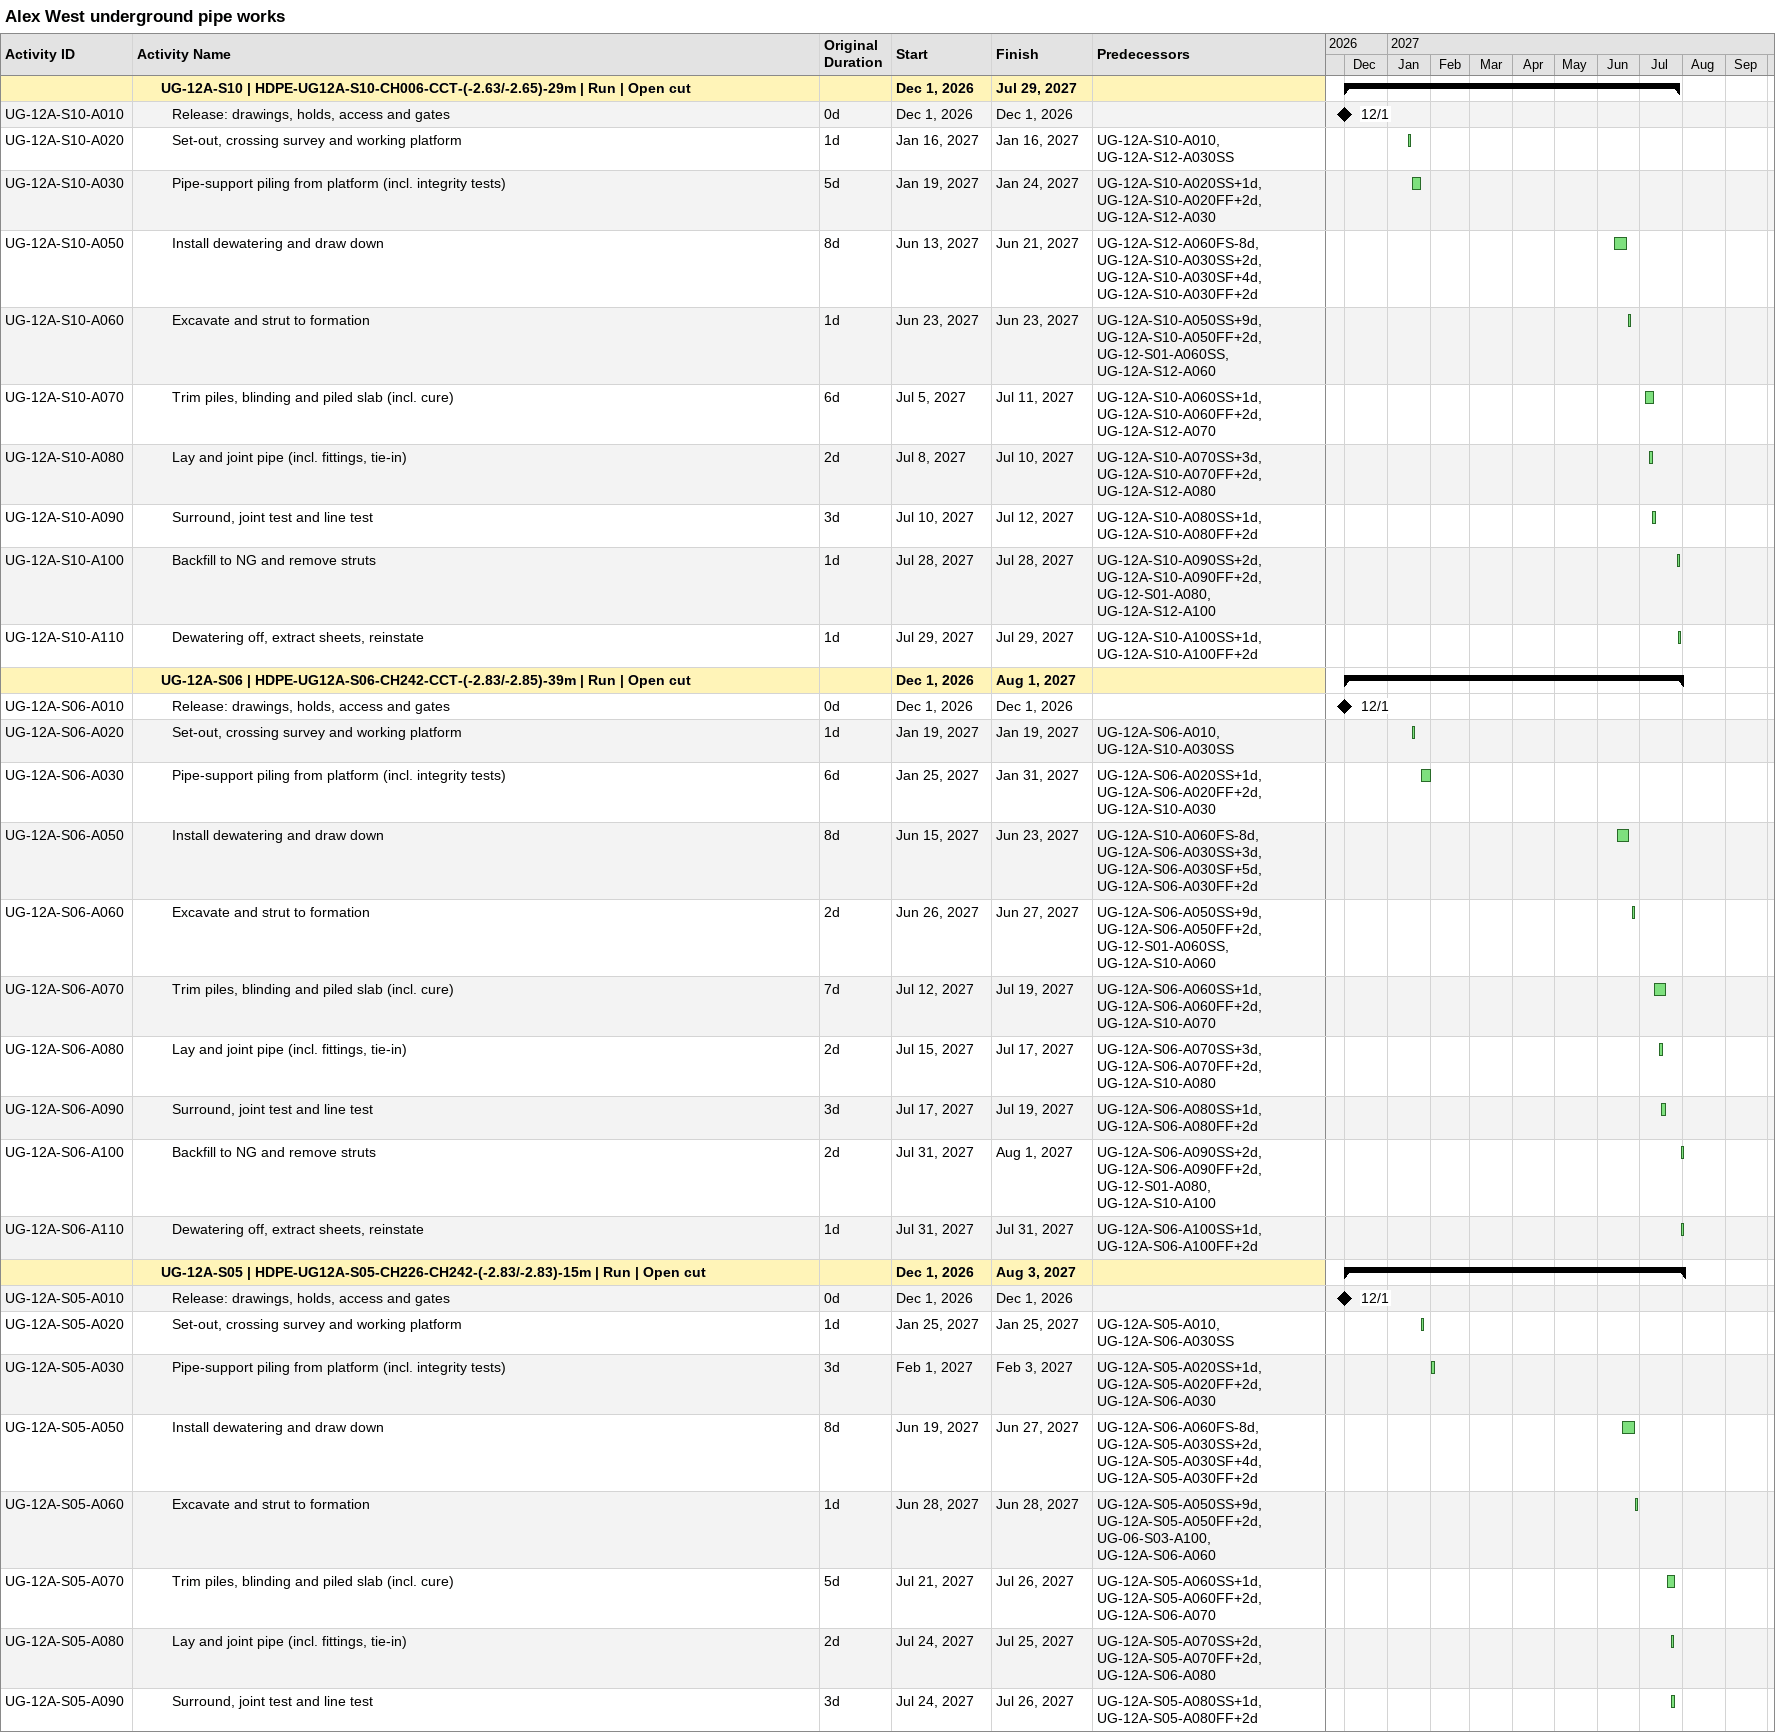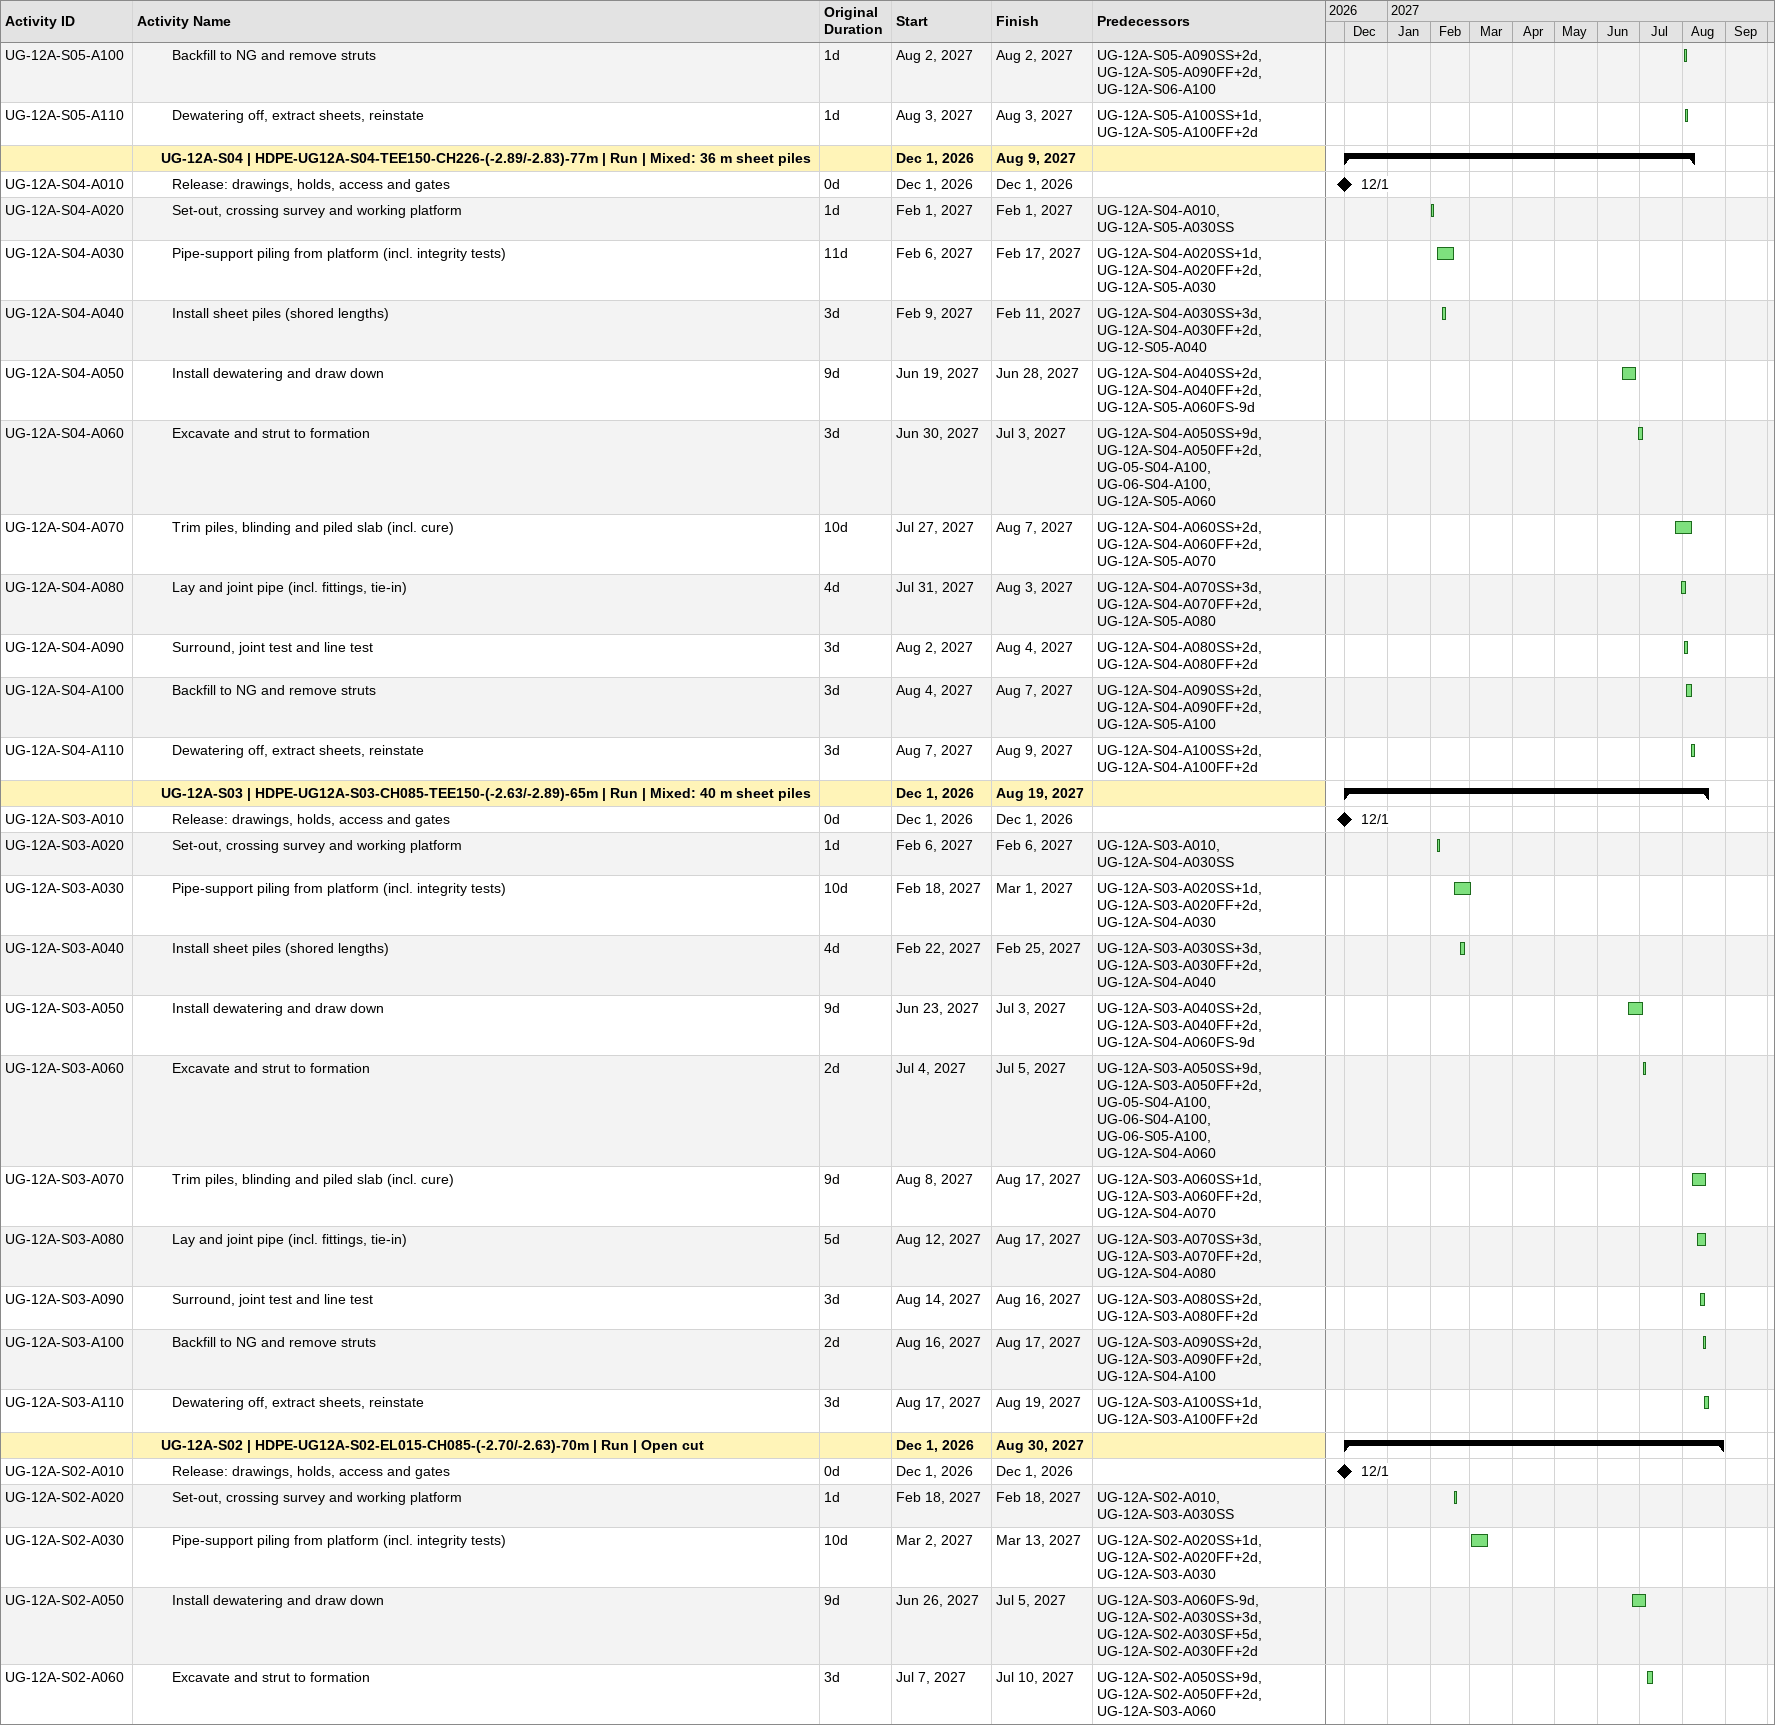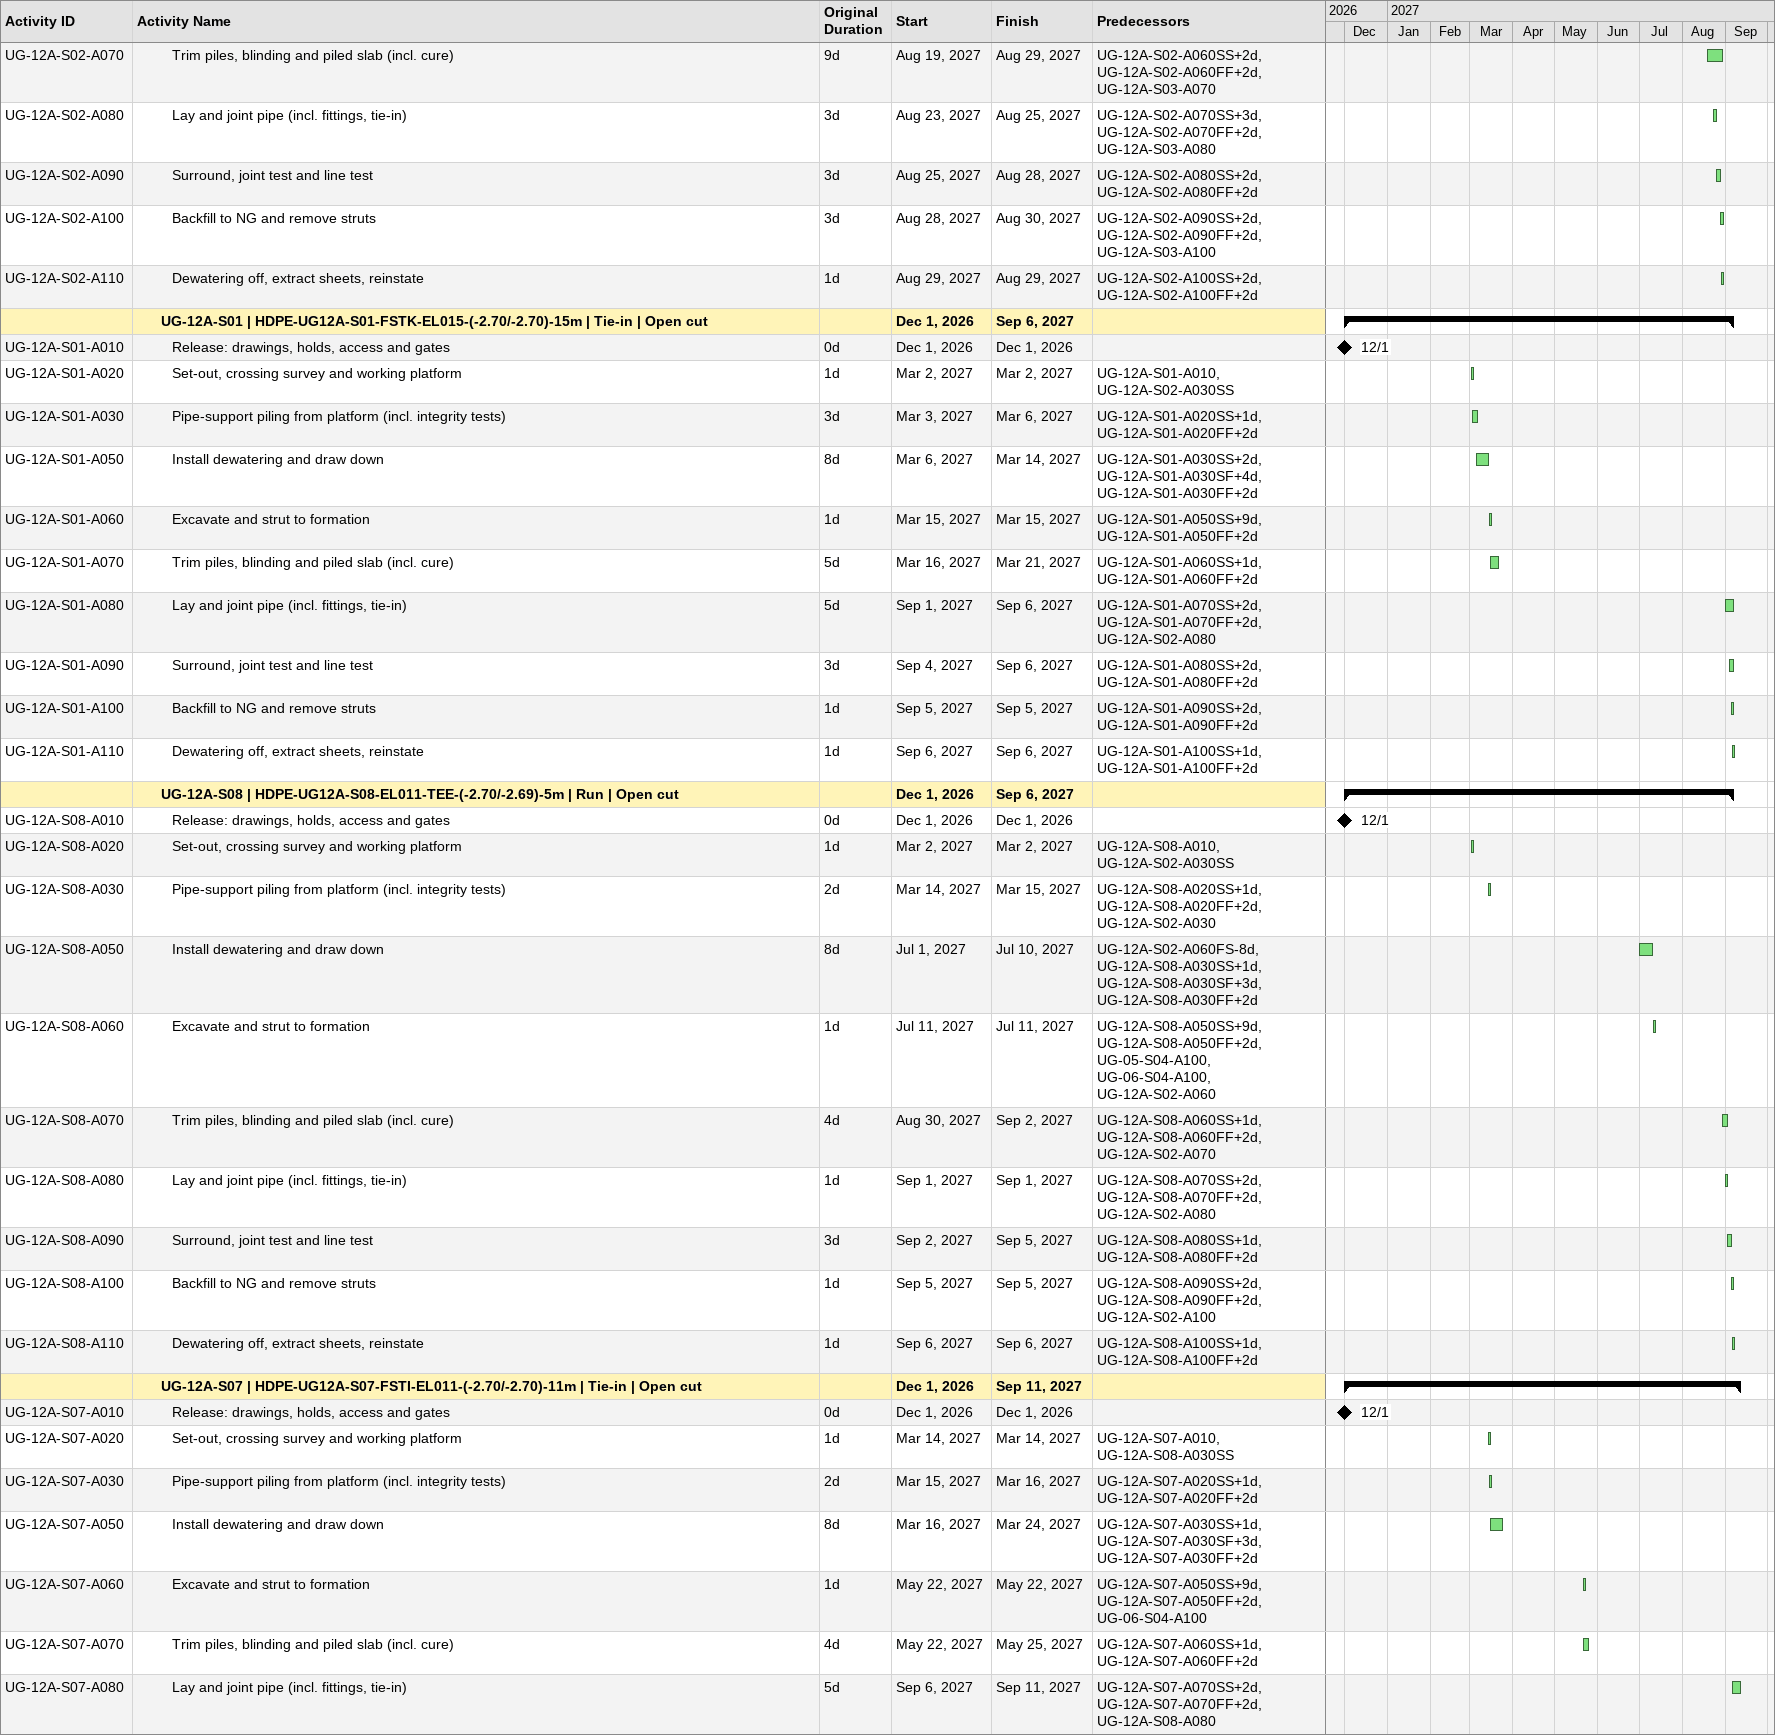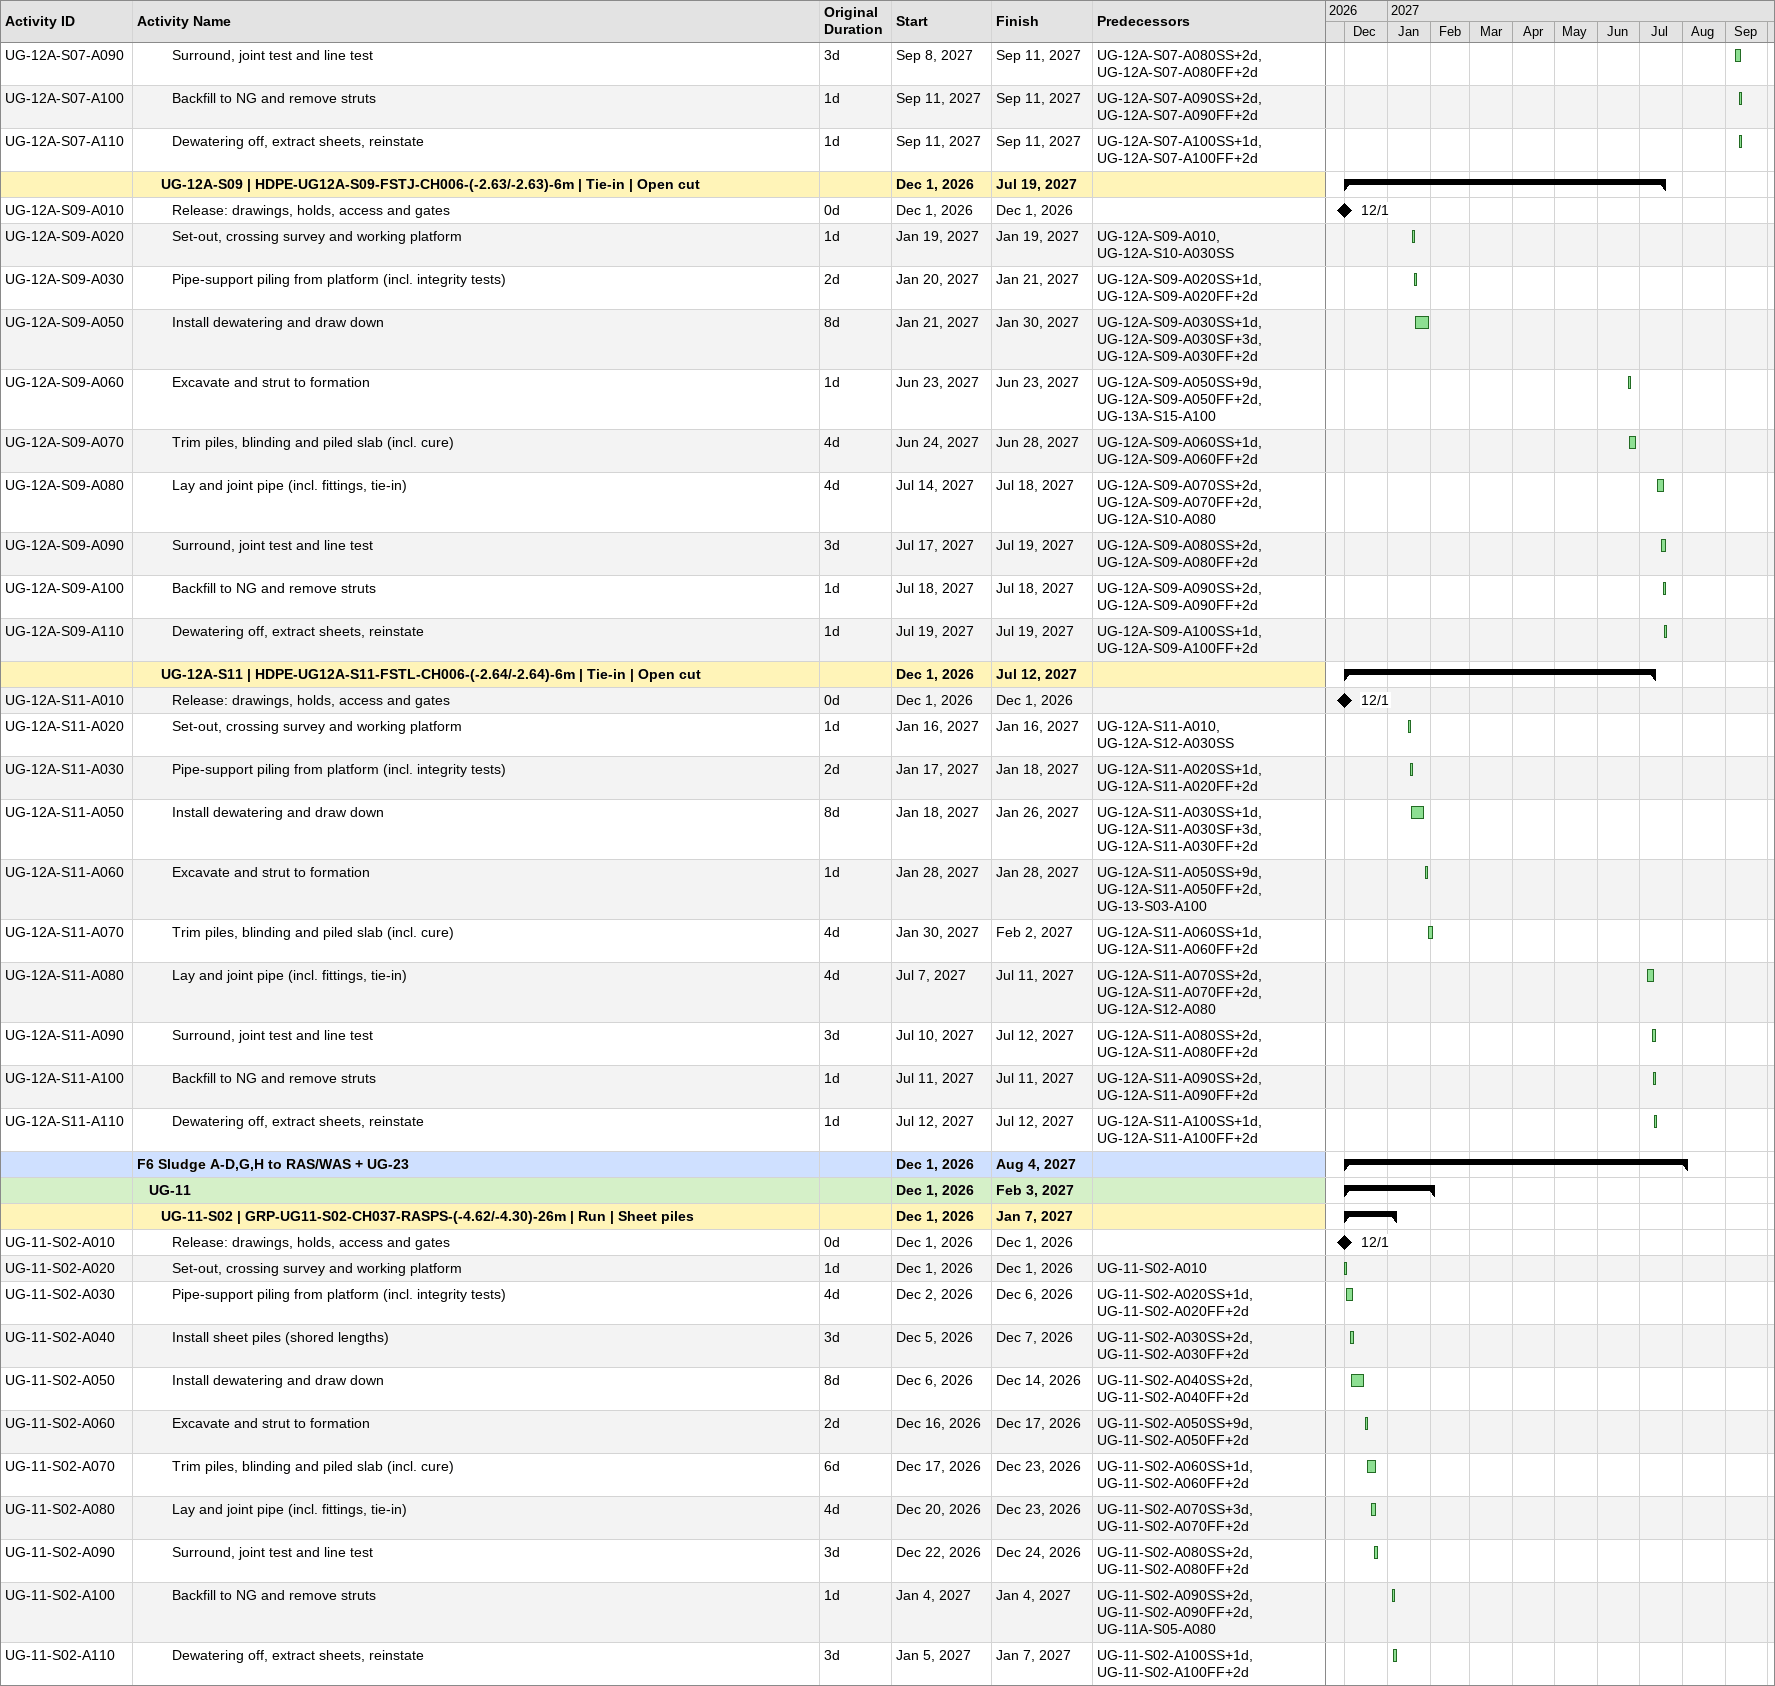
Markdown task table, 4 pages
Alex West underground pipe works

| ID | Level | Task | Original duration | Start | Finish | Predecessors |
|---|---|---|---|---|---|---|
|  | 3 | **UG-12A-S10 \| HDPE-UG12A-S10-CH006-CCT-(-2.63/-2.65)-29m \| Run \| Open cut** |  | 2026-12-01 | 2027-07-29 |  |
| UG-12A-S10-A010 | 4 | Release: drawings, holds, access and gates | 0d | 2026-12-01 | 2026-12-01 |  |
| UG-12A-S10-A020 | 4 | Set-out, crossing survey and working platform | 1d | 2027-01-16 | 2027-01-16 | UG-12A-S10-A010, UG-12A-S12-A030SS |
| UG-12A-S10-A030 | 4 | Pipe-support piling from platform (incl. integrity tests) | 5d | 2027-01-19 | 2027-01-24 | UG-12A-S10-A020SS+1d, UG-12A-S10-A020FF+2d, UG-12A-S12-A030 |
| UG-12A-S10-A050 | 4 | Install dewatering and draw down | 8d | 2027-06-13 | 2027-06-21 | UG-12A-S12-A060FS-8d, UG-12A-S10-A030SS+2d, UG-12A-S10-A030SF+4d, UG-12A-S10-A030FF+2d |
| UG-12A-S10-A060 | 4 | Excavate and strut to formation | 1d | 2027-06-23 | 2027-06-23 | UG-12A-S10-A050SS+9d, UG-12A-S10-A050FF+2d, UG-12-S01-A060SS, UG-12A-S12-A060 |
| UG-12A-S10-A070 | 4 | Trim piles, blinding and piled slab (incl. cure) | 6d | 2027-07-05 | 2027-07-11 | UG-12A-S10-A060SS+1d, UG-12A-S10-A060FF+2d, UG-12A-S12-A070 |
| UG-12A-S10-A080 | 4 | Lay and joint pipe (incl. fittings, tie-in) | 2d | 2027-07-08 | 2027-07-10 | UG-12A-S10-A070SS+3d, UG-12A-S10-A070FF+2d, UG-12A-S12-A080 |
| UG-12A-S10-A090 | 4 | Surround, joint test and line test | 3d | 2027-07-10 | 2027-07-12 | UG-12A-S10-A080SS+1d, UG-12A-S10-A080FF+2d |
| UG-12A-S10-A100 | 4 | Backfill to NG and remove struts | 1d | 2027-07-28 | 2027-07-28 | UG-12A-S10-A090SS+2d, UG-12A-S10-A090FF+2d, UG-12-S01-A080, UG-12A-S12-A100 |
| UG-12A-S10-A110 | 4 | Dewatering off, extract sheets, reinstate | 1d | 2027-07-29 | 2027-07-29 | UG-12A-S10-A100SS+1d, UG-12A-S10-A100FF+2d |
|  | 3 | **UG-12A-S06 \| HDPE-UG12A-S06-CH242-CCT-(-2.83/-2.85)-39m \| Run \| Open cut** |  | 2026-12-01 | 2027-08-01 |  |
| UG-12A-S06-A010 | 4 | Release: drawings, holds, access and gates | 0d | 2026-12-01 | 2026-12-01 |  |
| UG-12A-S06-A020 | 4 | Set-out, crossing survey and working platform | 1d | 2027-01-19 | 2027-01-19 | UG-12A-S06-A010, UG-12A-S10-A030SS |
| UG-12A-S06-A030 | 4 | Pipe-support piling from platform (incl. integrity tests) | 6d | 2027-01-25 | 2027-01-31 | UG-12A-S06-A020SS+1d, UG-12A-S06-A020FF+2d, UG-12A-S10-A030 |
| UG-12A-S06-A050 | 4 | Install dewatering and draw down | 8d | 2027-06-15 | 2027-06-23 | UG-12A-S10-A060FS-8d, UG-12A-S06-A030SS+3d, UG-12A-S06-A030SF+5d, UG-12A-S06-A030FF+2d |
| UG-12A-S06-A060 | 4 | Excavate and strut to formation | 2d | 2027-06-26 | 2027-06-27 | UG-12A-S06-A050SS+9d, UG-12A-S06-A050FF+2d, UG-12-S01-A060SS, UG-12A-S10-A060 |
| UG-12A-S06-A070 | 4 | Trim piles, blinding and piled slab (incl. cure) | 7d | 2027-07-12 | 2027-07-19 | UG-12A-S06-A060SS+1d, UG-12A-S06-A060FF+2d, UG-12A-S10-A070 |
| UG-12A-S06-A080 | 4 | Lay and joint pipe (incl. fittings, tie-in) | 2d | 2027-07-15 | 2027-07-17 | UG-12A-S06-A070SS+3d, UG-12A-S06-A070FF+2d, UG-12A-S10-A080 |
| UG-12A-S06-A090 | 4 | Surround, joint test and line test | 3d | 2027-07-17 | 2027-07-19 | UG-12A-S06-A080SS+1d, UG-12A-S06-A080FF+2d |
| UG-12A-S06-A100 | 4 | Backfill to NG and remove struts | 2d | 2027-07-31 | 2027-08-01 | UG-12A-S06-A090SS+2d, UG-12A-S06-A090FF+2d, UG-12-S01-A080, UG-12A-S10-A100 |
| UG-12A-S06-A110 | 4 | Dewatering off, extract sheets, reinstate | 1d | 2027-07-31 | 2027-07-31 | UG-12A-S06-A100SS+1d, UG-12A-S06-A100FF+2d |
|  | 3 | **UG-12A-S05 \| HDPE-UG12A-S05-CH226-CH242-(-2.83/-2.83)-15m \| Run \| Open cut** |  | 2026-12-01 | 2027-08-03 |  |
| UG-12A-S05-A010 | 4 | Release: drawings, holds, access and gates | 0d | 2026-12-01 | 2026-12-01 |  |
| UG-12A-S05-A020 | 4 | Set-out, crossing survey and working platform | 1d | 2027-01-25 | 2027-01-25 | UG-12A-S05-A010, UG-12A-S06-A030SS |
| UG-12A-S05-A030 | 4 | Pipe-support piling from platform (incl. integrity tests) | 3d | 2027-02-01 | 2027-02-03 | UG-12A-S05-A020SS+1d, UG-12A-S05-A020FF+2d, UG-12A-S06-A030 |
| UG-12A-S05-A050 | 4 | Install dewatering and draw down | 8d | 2027-06-19 | 2027-06-27 | UG-12A-S06-A060FS-8d, UG-12A-S05-A030SS+2d, UG-12A-S05-A030SF+4d, UG-12A-S05-A030FF+2d |
| UG-12A-S05-A060 | 4 | Excavate and strut to formation | 1d | 2027-06-28 | 2027-06-28 | UG-12A-S05-A050SS+9d, UG-12A-S05-A050FF+2d, UG-06-S03-A100, UG-12A-S06-A060 |
| UG-12A-S05-A070 | 4 | Trim piles, blinding and piled slab (incl. cure) | 5d | 2027-07-21 | 2027-07-26 | UG-12A-S05-A060SS+1d, UG-12A-S05-A060FF+2d, UG-12A-S06-A070 |
| UG-12A-S05-A080 | 4 | Lay and joint pipe (incl. fittings, tie-in) | 2d | 2027-07-24 | 2027-07-25 | UG-12A-S05-A070SS+2d, UG-12A-S05-A070FF+2d, UG-12A-S06-A080 |
| UG-12A-S05-A090 | 4 | Surround, joint test and line test | 3d | 2027-07-24 | 2027-07-26 | UG-12A-S05-A080SS+1d, UG-12A-S05-A080FF+2d |
| UG-12A-S05-A100 | 4 | Backfill to NG and remove struts | 1d | 2027-08-02 | 2027-08-02 | UG-12A-S05-A090SS+2d, UG-12A-S05-A090FF+2d, UG-12A-S06-A100 |
| UG-12A-S05-A110 | 4 | Dewatering off, extract sheets, reinstate | 1d | 2027-08-03 | 2027-08-03 | UG-12A-S05-A100SS+1d, UG-12A-S05-A100FF+2d |
|  | 3 | **UG-12A-S04 \| HDPE-UG12A-S04-TEE150-CH226-(-2.89/-2.83)-77m \| Run \| Mixed: 36 m sheet piles** |  | 2026-12-01 | 2027-08-09 |  |
| UG-12A-S04-A010 | 4 | Release: drawings, holds, access and gates | 0d | 2026-12-01 | 2026-12-01 |  |
| UG-12A-S04-A020 | 4 | Set-out, crossing survey and working platform | 1d | 2027-02-01 | 2027-02-01 | UG-12A-S04-A010, UG-12A-S05-A030SS |
| UG-12A-S04-A030 | 4 | Pipe-support piling from platform (incl. integrity tests) | 11d | 2027-02-06 | 2027-02-17 | UG-12A-S04-A020SS+1d, UG-12A-S04-A020FF+2d, UG-12A-S05-A030 |
| UG-12A-S04-A040 | 4 | Install sheet piles (shored lengths) | 3d | 2027-02-09 | 2027-02-11 | UG-12A-S04-A030SS+3d, UG-12A-S04-A030FF+2d, UG-12-S05-A040 |
| UG-12A-S04-A050 | 4 | Install dewatering and draw down | 9d | 2027-06-19 | 2027-06-28 | UG-12A-S04-A040SS+2d, UG-12A-S04-A040FF+2d, UG-12A-S05-A060FS-9d |
| UG-12A-S04-A060 | 4 | Excavate and strut to formation | 3d | 2027-06-30 | 2027-07-03 | UG-12A-S04-A050SS+9d, UG-12A-S04-A050FF+2d, UG-05-S04-A100, UG-06-S04-A100, UG-12A-S05-A060 |
| UG-12A-S04-A070 | 4 | Trim piles, blinding and piled slab (incl. cure) | 10d | 2027-07-27 | 2027-08-07 | UG-12A-S04-A060SS+2d, UG-12A-S04-A060FF+2d, UG-12A-S05-A070 |
| UG-12A-S04-A080 | 4 | Lay and joint pipe (incl. fittings, tie-in) | 4d | 2027-07-31 | 2027-08-03 | UG-12A-S04-A070SS+3d, UG-12A-S04-A070FF+2d, UG-12A-S05-A080 |
| UG-12A-S04-A090 | 4 | Surround, joint test and line test | 3d | 2027-08-02 | 2027-08-04 | UG-12A-S04-A080SS+2d, UG-12A-S04-A080FF+2d |
| UG-12A-S04-A100 | 4 | Backfill to NG and remove struts | 3d | 2027-08-04 | 2027-08-07 | UG-12A-S04-A090SS+2d, UG-12A-S04-A090FF+2d, UG-12A-S05-A100 |
| UG-12A-S04-A110 | 4 | Dewatering off, extract sheets, reinstate | 3d | 2027-08-07 | 2027-08-09 | UG-12A-S04-A100SS+2d, UG-12A-S04-A100FF+2d |
|  | 3 | **UG-12A-S03 \| HDPE-UG12A-S03-CH085-TEE150-(-2.63/-2.89)-65m \| Run \| Mixed: 40 m sheet piles** |  | 2026-12-01 | 2027-08-19 |  |
| UG-12A-S03-A010 | 4 | Release: drawings, holds, access and gates | 0d | 2026-12-01 | 2026-12-01 |  |
| UG-12A-S03-A020 | 4 | Set-out, crossing survey and working platform | 1d | 2027-02-06 | 2027-02-06 | UG-12A-S03-A010, UG-12A-S04-A030SS |
| UG-12A-S03-A030 | 4 | Pipe-support piling from platform (incl. integrity tests) | 10d | 2027-02-18 | 2027-03-01 | UG-12A-S03-A020SS+1d, UG-12A-S03-A020FF+2d, UG-12A-S04-A030 |
| UG-12A-S03-A040 | 4 | Install sheet piles (shored lengths) | 4d | 2027-02-22 | 2027-02-25 | UG-12A-S03-A030SS+3d, UG-12A-S03-A030FF+2d, UG-12A-S04-A040 |
| UG-12A-S03-A050 | 4 | Install dewatering and draw down | 9d | 2027-06-23 | 2027-07-03 | UG-12A-S03-A040SS+2d, UG-12A-S03-A040FF+2d, UG-12A-S04-A060FS-9d |
| UG-12A-S03-A060 | 4 | Excavate and strut to formation | 2d | 2027-07-04 | 2027-07-05 | UG-12A-S03-A050SS+9d, UG-12A-S03-A050FF+2d, UG-05-S04-A100, UG-06-S04-A100, UG-06-S05-A100, UG-12A-S04-A060 |
| UG-12A-S03-A070 | 4 | Trim piles, blinding and piled slab (incl. cure) | 9d | 2027-08-08 | 2027-08-17 | UG-12A-S03-A060SS+1d, UG-12A-S03-A060FF+2d, UG-12A-S04-A070 |
| UG-12A-S03-A080 | 4 | Lay and joint pipe (incl. fittings, tie-in) | 5d | 2027-08-12 | 2027-08-17 | UG-12A-S03-A070SS+3d, UG-12A-S03-A070FF+2d, UG-12A-S04-A080 |
| UG-12A-S03-A090 | 4 | Surround, joint test and line test | 3d | 2027-08-14 | 2027-08-16 | UG-12A-S03-A080SS+2d, UG-12A-S03-A080FF+2d |
| UG-12A-S03-A100 | 4 | Backfill to NG and remove struts | 2d | 2027-08-16 | 2027-08-17 | UG-12A-S03-A090SS+2d, UG-12A-S03-A090FF+2d, UG-12A-S04-A100 |
| UG-12A-S03-A110 | 4 | Dewatering off, extract sheets, reinstate | 3d | 2027-08-17 | 2027-08-19 | UG-12A-S03-A100SS+1d, UG-12A-S03-A100FF+2d |
|  | 3 | **UG-12A-S02 \| HDPE-UG12A-S02-EL015-CH085-(-2.70/-2.63)-70m \| Run \| Open cut** |  | 2026-12-01 | 2027-08-30 |  |
| UG-12A-S02-A010 | 4 | Release: drawings, holds, access and gates | 0d | 2026-12-01 | 2026-12-01 |  |
| UG-12A-S02-A020 | 4 | Set-out, crossing survey and working platform | 1d | 2027-02-18 | 2027-02-18 | UG-12A-S02-A010, UG-12A-S03-A030SS |
| UG-12A-S02-A030 | 4 | Pipe-support piling from platform (incl. integrity tests) | 10d | 2027-03-02 | 2027-03-13 | UG-12A-S02-A020SS+1d, UG-12A-S02-A020FF+2d, UG-12A-S03-A030 |
| UG-12A-S02-A050 | 4 | Install dewatering and draw down | 9d | 2027-06-26 | 2027-07-05 | UG-12A-S03-A060FS-9d, UG-12A-S02-A030SS+3d, UG-12A-S02-A030SF+5d, UG-12A-S02-A030FF+2d |
| UG-12A-S02-A060 | 4 | Excavate and strut to formation | 3d | 2027-07-07 | 2027-07-10 | UG-12A-S02-A050SS+9d, UG-12A-S02-A050FF+2d, UG-12A-S03-A060 |
| UG-12A-S02-A070 | 4 | Trim piles, blinding and piled slab (incl. cure) | 9d | 2027-08-19 | 2027-08-29 | UG-12A-S02-A060SS+2d, UG-12A-S02-A060FF+2d, UG-12A-S03-A070 |
| UG-12A-S02-A080 | 4 | Lay and joint pipe (incl. fittings, tie-in) | 3d | 2027-08-23 | 2027-08-25 | UG-12A-S02-A070SS+3d, UG-12A-S02-A070FF+2d, UG-12A-S03-A080 |
| UG-12A-S02-A090 | 4 | Surround, joint test and line test | 3d | 2027-08-25 | 2027-08-28 | UG-12A-S02-A080SS+2d, UG-12A-S02-A080FF+2d |
| UG-12A-S02-A100 | 4 | Backfill to NG and remove struts | 3d | 2027-08-28 | 2027-08-30 | UG-12A-S02-A090SS+2d, UG-12A-S02-A090FF+2d, UG-12A-S03-A100 |
| UG-12A-S02-A110 | 4 | Dewatering off, extract sheets, reinstate | 1d | 2027-08-29 | 2027-08-29 | UG-12A-S02-A100SS+2d, UG-12A-S02-A100FF+2d |
|  | 3 | **UG-12A-S01 \| HDPE-UG12A-S01-FSTK-EL015-(-2.70/-2.70)-15m \| Tie-in \| Open cut** |  | 2026-12-01 | 2027-09-06 |  |
| UG-12A-S01-A010 | 4 | Release: drawings, holds, access and gates | 0d | 2026-12-01 | 2026-12-01 |  |
| UG-12A-S01-A020 | 4 | Set-out, crossing survey and working platform | 1d | 2027-03-02 | 2027-03-02 | UG-12A-S01-A010, UG-12A-S02-A030SS |
| UG-12A-S01-A030 | 4 | Pipe-support piling from platform (incl. integrity tests) | 3d | 2027-03-03 | 2027-03-06 | UG-12A-S01-A020SS+1d, UG-12A-S01-A020FF+2d |
| UG-12A-S01-A050 | 4 | Install dewatering and draw down | 8d | 2027-03-06 | 2027-03-14 | UG-12A-S01-A030SS+2d, UG-12A-S01-A030SF+4d, UG-12A-S01-A030FF+2d |
| UG-12A-S01-A060 | 4 | Excavate and strut to formation | 1d | 2027-03-15 | 2027-03-15 | UG-12A-S01-A050SS+9d, UG-12A-S01-A050FF+2d |
| UG-12A-S01-A070 | 4 | Trim piles, blinding and piled slab (incl. cure) | 5d | 2027-03-16 | 2027-03-21 | UG-12A-S01-A060SS+1d, UG-12A-S01-A060FF+2d |
| UG-12A-S01-A080 | 4 | Lay and joint pipe (incl. fittings, tie-in) | 5d | 2027-09-01 | 2027-09-06 | UG-12A-S01-A070SS+2d, UG-12A-S01-A070FF+2d, UG-12A-S02-A080 |
| UG-12A-S01-A090 | 4 | Surround, joint test and line test | 3d | 2027-09-04 | 2027-09-06 | UG-12A-S01-A080SS+2d, UG-12A-S01-A080FF+2d |
| UG-12A-S01-A100 | 4 | Backfill to NG and remove struts | 1d | 2027-09-05 | 2027-09-05 | UG-12A-S01-A090SS+2d, UG-12A-S01-A090FF+2d |
| UG-12A-S01-A110 | 4 | Dewatering off, extract sheets, reinstate | 1d | 2027-09-06 | 2027-09-06 | UG-12A-S01-A100SS+1d, UG-12A-S01-A100FF+2d |
|  | 3 | **UG-12A-S08 \| HDPE-UG12A-S08-EL011-TEE-(-2.70/-2.69)-5m \| Run \| Open cut** |  | 2026-12-01 | 2027-09-06 |  |
| UG-12A-S08-A010 | 4 | Release: drawings, holds, access and gates | 0d | 2026-12-01 | 2026-12-01 |  |
| UG-12A-S08-A020 | 4 | Set-out, crossing survey and working platform | 1d | 2027-03-02 | 2027-03-02 | UG-12A-S08-A010, UG-12A-S02-A030SS |
| UG-12A-S08-A030 | 4 | Pipe-support piling from platform (incl. integrity tests) | 2d | 2027-03-14 | 2027-03-15 | UG-12A-S08-A020SS+1d, UG-12A-S08-A020FF+2d, UG-12A-S02-A030 |
| UG-12A-S08-A050 | 4 | Install dewatering and draw down | 8d | 2027-07-01 | 2027-07-10 | UG-12A-S02-A060FS-8d, UG-12A-S08-A030SS+1d, UG-12A-S08-A030SF+3d, UG-12A-S08-A030FF+2d |
| UG-12A-S08-A060 | 4 | Excavate and strut to formation | 1d | 2027-07-11 | 2027-07-11 | UG-12A-S08-A050SS+9d, UG-12A-S08-A050FF+2d, UG-05-S04-A100, UG-06-S04-A100, UG-12A-S02-A060 |
| UG-12A-S08-A070 | 4 | Trim piles, blinding and piled slab (incl. cure) | 4d | 2027-08-30 | 2027-09-02 | UG-12A-S08-A060SS+1d, UG-12A-S08-A060FF+2d, UG-12A-S02-A070 |
| UG-12A-S08-A080 | 4 | Lay and joint pipe (incl. fittings, tie-in) | 1d | 2027-09-01 | 2027-09-01 | UG-12A-S08-A070SS+2d, UG-12A-S08-A070FF+2d, UG-12A-S02-A080 |
| UG-12A-S08-A090 | 4 | Surround, joint test and line test | 3d | 2027-09-02 | 2027-09-05 | UG-12A-S08-A080SS+1d, UG-12A-S08-A080FF+2d |
| UG-12A-S08-A100 | 4 | Backfill to NG and remove struts | 1d | 2027-09-05 | 2027-09-05 | UG-12A-S08-A090SS+2d, UG-12A-S08-A090FF+2d, UG-12A-S02-A100 |
| UG-12A-S08-A110 | 4 | Dewatering off, extract sheets, reinstate | 1d | 2027-09-06 | 2027-09-06 | UG-12A-S08-A100SS+1d, UG-12A-S08-A100FF+2d |
|  | 3 | **UG-12A-S07 \| HDPE-UG12A-S07-FSTI-EL011-(-2.70/-2.70)-11m \| Tie-in \| Open cut** |  | 2026-12-01 | 2027-09-11 |  |
| UG-12A-S07-A010 | 4 | Release: drawings, holds, access and gates | 0d | 2026-12-01 | 2026-12-01 |  |
| UG-12A-S07-A020 | 4 | Set-out, crossing survey and working platform | 1d | 2027-03-14 | 2027-03-14 | UG-12A-S07-A010, UG-12A-S08-A030SS |
| UG-12A-S07-A030 | 4 | Pipe-support piling from platform (incl. integrity tests) | 2d | 2027-03-15 | 2027-03-16 | UG-12A-S07-A020SS+1d, UG-12A-S07-A020FF+2d |
| UG-12A-S07-A050 | 4 | Install dewatering and draw down | 8d | 2027-03-16 | 2027-03-24 | UG-12A-S07-A030SS+1d, UG-12A-S07-A030SF+3d, UG-12A-S07-A030FF+2d |
| UG-12A-S07-A060 | 4 | Excavate and strut to formation | 1d | 2027-05-22 | 2027-05-22 | UG-12A-S07-A050SS+9d, UG-12A-S07-A050FF+2d, UG-06-S04-A100 |
| UG-12A-S07-A070 | 4 | Trim piles, blinding and piled slab (incl. cure) | 4d | 2027-05-22 | 2027-05-25 | UG-12A-S07-A060SS+1d, UG-12A-S07-A060FF+2d |
| UG-12A-S07-A080 | 4 | Lay and joint pipe (incl. fittings, tie-in) | 5d | 2027-09-06 | 2027-09-11 | UG-12A-S07-A070SS+2d, UG-12A-S07-A070FF+2d, UG-12A-S08-A080 |
| UG-12A-S07-A090 | 4 | Surround, joint test and line test | 3d | 2027-09-08 | 2027-09-11 | UG-12A-S07-A080SS+2d, UG-12A-S07-A080FF+2d |
| UG-12A-S07-A100 | 4 | Backfill to NG and remove struts | 1d | 2027-09-11 | 2027-09-11 | UG-12A-S07-A090SS+2d, UG-12A-S07-A090FF+2d |
| UG-12A-S07-A110 | 4 | Dewatering off, extract sheets, reinstate | 1d | 2027-09-11 | 2027-09-11 | UG-12A-S07-A100SS+1d, UG-12A-S07-A100FF+2d |
|  | 3 | **UG-12A-S09 \| HDPE-UG12A-S09-FSTJ-CH006-(-2.63/-2.63)-6m \| Tie-in \| Open cut** |  | 2026-12-01 | 2027-07-19 |  |
| UG-12A-S09-A010 | 4 | Release: drawings, holds, access and gates | 0d | 2026-12-01 | 2026-12-01 |  |
| UG-12A-S09-A020 | 4 | Set-out, crossing survey and working platform | 1d | 2027-01-19 | 2027-01-19 | UG-12A-S09-A010, UG-12A-S10-A030SS |
| UG-12A-S09-A030 | 4 | Pipe-support piling from platform (incl. integrity tests) | 2d | 2027-01-20 | 2027-01-21 | UG-12A-S09-A020SS+1d, UG-12A-S09-A020FF+2d |
| UG-12A-S09-A050 | 4 | Install dewatering and draw down | 8d | 2027-01-21 | 2027-01-30 | UG-12A-S09-A030SS+1d, UG-12A-S09-A030SF+3d, UG-12A-S09-A030FF+2d |
| UG-12A-S09-A060 | 4 | Excavate and strut to formation | 1d | 2027-06-23 | 2027-06-23 | UG-12A-S09-A050SS+9d, UG-12A-S09-A050FF+2d, UG-13A-S15-A100 |
| UG-12A-S09-A070 | 4 | Trim piles, blinding and piled slab (incl. cure) | 4d | 2027-06-24 | 2027-06-28 | UG-12A-S09-A060SS+1d, UG-12A-S09-A060FF+2d |
| UG-12A-S09-A080 | 4 | Lay and joint pipe (incl. fittings, tie-in) | 4d | 2027-07-14 | 2027-07-18 | UG-12A-S09-A070SS+2d, UG-12A-S09-A070FF+2d, UG-12A-S10-A080 |
| UG-12A-S09-A090 | 4 | Surround, joint test and line test | 3d | 2027-07-17 | 2027-07-19 | UG-12A-S09-A080SS+2d, UG-12A-S09-A080FF+2d |
| UG-12A-S09-A100 | 4 | Backfill to NG and remove struts | 1d | 2027-07-18 | 2027-07-18 | UG-12A-S09-A090SS+2d, UG-12A-S09-A090FF+2d |
| UG-12A-S09-A110 | 4 | Dewatering off, extract sheets, reinstate | 1d | 2027-07-19 | 2027-07-19 | UG-12A-S09-A100SS+1d, UG-12A-S09-A100FF+2d |
|  | 3 | **UG-12A-S11 \| HDPE-UG12A-S11-FSTL-CH006-(-2.64/-2.64)-6m \| Tie-in \| Open cut** |  | 2026-12-01 | 2027-07-12 |  |
| UG-12A-S11-A010 | 4 | Release: drawings, holds, access and gates | 0d | 2026-12-01 | 2026-12-01 |  |
| UG-12A-S11-A020 | 4 | Set-out, crossing survey and working platform | 1d | 2027-01-16 | 2027-01-16 | UG-12A-S11-A010, UG-12A-S12-A030SS |
| UG-12A-S11-A030 | 4 | Pipe-support piling from platform (incl. integrity tests) | 2d | 2027-01-17 | 2027-01-18 | UG-12A-S11-A020SS+1d, UG-12A-S11-A020FF+2d |
| UG-12A-S11-A050 | 4 | Install dewatering and draw down | 8d | 2027-01-18 | 2027-01-26 | UG-12A-S11-A030SS+1d, UG-12A-S11-A030SF+3d, UG-12A-S11-A030FF+2d |
| UG-12A-S11-A060 | 4 | Excavate and strut to formation | 1d | 2027-01-28 | 2027-01-28 | UG-12A-S11-A050SS+9d, UG-12A-S11-A050FF+2d, UG-13-S03-A100 |
| UG-12A-S11-A070 | 4 | Trim piles, blinding and piled slab (incl. cure) | 4d | 2027-01-30 | 2027-02-02 | UG-12A-S11-A060SS+1d, UG-12A-S11-A060FF+2d |
| UG-12A-S11-A080 | 4 | Lay and joint pipe (incl. fittings, tie-in) | 4d | 2027-07-07 | 2027-07-11 | UG-12A-S11-A070SS+2d, UG-12A-S11-A070FF+2d, UG-12A-S12-A080 |
| UG-12A-S11-A090 | 4 | Surround, joint test and line test | 3d | 2027-07-10 | 2027-07-12 | UG-12A-S11-A080SS+2d, UG-12A-S11-A080FF+2d |
| UG-12A-S11-A100 | 4 | Backfill to NG and remove struts | 1d | 2027-07-11 | 2027-07-11 | UG-12A-S11-A090SS+2d, UG-12A-S11-A090FF+2d |
| UG-12A-S11-A110 | 4 | Dewatering off, extract sheets, reinstate | 1d | 2027-07-12 | 2027-07-12 | UG-12A-S11-A100SS+1d, UG-12A-S11-A100FF+2d |
|  | 1 | **F6 Sludge A-D,G,H to RAS/WAS + UG-23** |  | 2026-12-01 | 2027-08-04 |  |
|  | 2 | **UG-11** |  | 2026-12-01 | 2027-02-03 |  |
|  | 3 | **UG-11-S02 \| GRP-UG11-S02-CH037-RASPS-(-4.62/-4.30)-26m \| Run \| Sheet piles** |  | 2026-12-01 | 2027-01-07 |  |
| UG-11-S02-A010 | 4 | Release: drawings, holds, access and gates | 0d | 2026-12-01 | 2026-12-01 |  |
| UG-11-S02-A020 | 4 | Set-out, crossing survey and working platform | 1d | 2026-12-01 | 2026-12-01 | UG-11-S02-A010 |
| UG-11-S02-A030 | 4 | Pipe-support piling from platform (incl. integrity tests) | 4d | 2026-12-02 | 2026-12-06 | UG-11-S02-A020SS+1d, UG-11-S02-A020FF+2d |
| UG-11-S02-A040 | 4 | Install sheet piles (shored lengths) | 3d | 2026-12-05 | 2026-12-07 | UG-11-S02-A030SS+2d, UG-11-S02-A030FF+2d |
| UG-11-S02-A050 | 4 | Install dewatering and draw down | 8d | 2026-12-06 | 2026-12-14 | UG-11-S02-A040SS+2d, UG-11-S02-A040FF+2d |
| UG-11-S02-A060 | 4 | Excavate and strut to formation | 2d | 2026-12-16 | 2026-12-17 | UG-11-S02-A050SS+9d, UG-11-S02-A050FF+2d |
| UG-11-S02-A070 | 4 | Trim piles, blinding and piled slab (incl. cure) | 6d | 2026-12-17 | 2026-12-23 | UG-11-S02-A060SS+1d, UG-11-S02-A060FF+2d |
| UG-11-S02-A080 | 4 | Lay and joint pipe (incl. fittings, tie-in) | 4d | 2026-12-20 | 2026-12-23 | UG-11-S02-A070SS+3d, UG-11-S02-A070FF+2d |
| UG-11-S02-A090 | 4 | Surround, joint test and line test | 3d | 2026-12-22 | 2026-12-24 | UG-11-S02-A080SS+2d, UG-11-S02-A080FF+2d |
| UG-11-S02-A100 | 4 | Backfill to NG and remove struts | 1d | 2027-01-04 | 2027-01-04 | UG-11-S02-A090SS+2d, UG-11-S02-A090FF+2d, UG-11A-S05-A080 |
| UG-11-S02-A110 | 4 | Dewatering off, extract sheets, reinstate | 3d | 2027-01-05 | 2027-01-07 | UG-11-S02-A100SS+1d, UG-11-S02-A100FF+2d |
